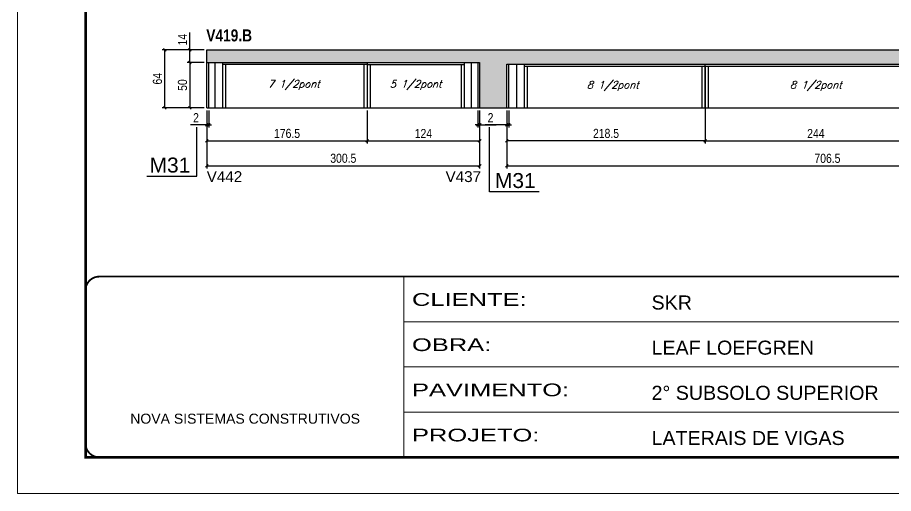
# Model space of a CAD drawing. Extents: x 3309 to 9590, y -2522 to 15424.
# Drawn here: x 8078 to 9043, y 8964 to 9489 of the extents above; entities that cross this region are included whole.
import ezdxf

# ---------------------------------------------------------------- set-up
doc = ezdxf.new("R2010")
doc.units = 0
doc.linetypes.add('CONTINUO', pattern=[0])
doc.linetypes.add('DASHED', pattern=[0.75, 0.5, -0.25])
for name, color, linetype in [('5', 5, 'Continuous'), ('COTA', 241, 'Continuous'), ('NOMENCLATURA', 7, 'Continuous'), ('Painéis', 200, 'Continuous'), ('SARR_2.2x7', 40, 'Continuous'), ('SARR_3.5x7', 81, 'Continuous'), ('texto', 7, 'Continuous')]:
    doc.layers.add(name, color=color, linetype=linetype)
doc.layers.add('Folhas', color=255, linetype='Continuous', lineweight=9)
doc.layers.add('SARRAFO DE PRESSAO', color=251, linetype='DASHED', lineweight=9)
doc.styles.add('ARIAL', font='arial.ttf')
doc.styles.add('COTA TECNICA', font='techl___.ttf', dxfattribs={"height": 10})
doc.styles.add('Romans', font='romans.shx')
doc.styles.get("Standard").update_dxf_attribs({"font": 'arial.ttf'})
doc.styles.add('TECNICA', font='techb___.ttf', dxfattribs={"height": 10})
doc.styles.add('Tecnologia', font='')
doc.styles.get('Tecnologia').set_extended_font_data('Forgotten Futurist')
doc.dimstyles.new('PAINEL', dxfattribs={"dimtxt": 10, "dimasz": 3, "dimexe": 3, "dimexo": 3, "dimgap": 3, "dimtad": 1, "dimdec": 1, "dimzin": 12, "dimdsep": 46, "dimtxsty": 'COTA TECNICA', "dimblk1": 'OBLIQUE', "dimblk2": 'OBLIQUE', "dimsah": 1, "dimcen": 0.9, "dimclrd": 4, "dimclre": 4, "dimclrt": 240, "dimadec": 1, "dimazin": 3, "dimtfac": 1, "dimtdec": 1, "dimtmove": 0, "dimatfit": 3, "dimfxl": 1, "dimtolj": 1, "dimtzin": 12, "dimarcsym": 0})

# ---------------------------------------------------------------- blocks, each defined once
blk = doc.blocks.new('9999999999')
at = {"color": 30, "linetype": 'CONTINUO'}
for p, q in [((98564.56, 34230.21), (98564.56, 34429.45)), ((98564.56, 34379.64), (99583.98, 34379.64)), ((98564.56, 34329.83), (99487.98, 34329.83)), ((98564.56, 34280.02), (99487.98, 34280.02))]:
    blk.add_line(p, q, dxfattribs=at)
at = {"color": 30, "linetype": 'CONTINUO', "const_width": 2}
blk.add_lwpolyline([(99583.98, 34230.21), (99583.98, 34414.45, 0.414214), (99568.98, 34429.45), (98228.98, 34429.45, 0.414214), (98213.98, 34414.45), (98213.98, 34245.21, 0.414214), (98228.98, 34230.21), (99583.98, 34230.21)], format="xyb", dxfattribs=at)
at = {"layer": 'Folhas'}
blk.add_lwpolyline([(98138.98, 34190.21), (99623.98, 34190.21), (99623.98, 35240.21), (98138.98, 35240.21)], close=True, dxfattribs=at)
at = {"layer": 'Folhas', "color": 30, "const_width": 3}
blk.add_lwpolyline([(98213.98, 34230.21), (99583.98, 34230.21), (99583.98, 35200.21), (98213.98, 35200.21)], close=True, dxfattribs=at)
at = {"color": 7, "linetype": 'Continuous', "ltscale": 5, "style": 'ARIAL'}
for s, height, p in [('SKR', 15.483, (98837.68, 34393.13)), ('LEAF LOEFGREN', 15.4829, (98837.68, 34343.32)), ('2° SUBSOLO SUPERIOR', 15.4829, (98837.68, 34293.51)), ('NOVA SISTEMAS CONSTRUTIVOS', 11.0592, (98263.19, 34267.21)), ('LATERAIS DE VIGAS', 15.4829, (98837.68, 34243.7))]:
    blk.add_text(s, height=height, dxfattribs=at).set_placement(p)
at = {"layer": 'Folhas', "color": 7, "style": 'Tecnologia', "width": 1.5}
for s, p in [('CLIENTE:', (98573.65, 34397.17)), ('OBRA:', (98573.65, 34347.31)), ('PAVIMENTO:', (98573.65, 34297.5)), ('PROJETO:', (98573.65, 34247.69))]:
    blk.add_text(s, height=14, dxfattribs=at).set_placement(p)
blk = doc.blocks.new('_Oblique')
at = {"color": 0, "linetype": 'ByBlock', "lineweight": -2}
blk.add_line((-0.5, -0.5), (0.5, 0.5), dxfattribs=at)
blk = doc.blocks.new('*D1340')
at = {"layer": 'COTA', "color": 4, "lineweight": -2, "transparency": 16777216}
for p, q in [((8286.62, 9386.03), (8286.62, 9349.54)), ((8463.12, 9386.03), (8463.12, 9349.54)), ((8286.62, 9352.54), (8463.12, 9352.54))]:
    blk.add_line(p, q, dxfattribs=at)
at = {"layer": 'Defpoints', "color": 0, "transparency": 16777216}
for p in [(8286.62, 9389.03, 0), (8463.12, 9389.03, 0), (8463.12, 9352.54)]:
    blk.add_point(p, dxfattribs=at)
at = {"layer": 'COTA', "color": 4, "lineweight": -2, "transparency": 16777216, "xscale": 3, "yscale": 3, "zscale": 3, "rotation": 180}
blk.add_blockref('_Oblique', (8286.62, 9352.54), dxfattribs=at)
at = {"layer": 'COTA', "color": 4, "lineweight": -2, "transparency": 16777216, "xscale": 3, "yscale": 3, "zscale": 3}
blk.add_blockref('_Oblique', (8463.12, 9352.54), dxfattribs=at)
at = {"layer": 'COTA', "color": 240, "transparency": 16777216, "insert": (8374.87, 9360.65), "char_height": 10, "attachment_point": 5, "style": 'COTA TECNICA'}
blk.add_mtext('\\A1;176.5', dxfattribs=at)
blk = doc.blocks.new('*D1341')
at = {"layer": 'COTA', "color": 4, "lineweight": -2, "transparency": 16777216}
for p, q in [((8463.12, 9386.03), (8463.12, 9349.54)), ((8587.12, 9386.03), (8587.12, 9349.54)), ((8463.12, 9352.54), (8587.12, 9352.54))]:
    blk.add_line(p, q, dxfattribs=at)
at = {"layer": 'Defpoints', "color": 0, "transparency": 16777216}
for p in [(8463.12, 9389.03, 0), (8587.12, 9389.03, 0), (8587.12, 9352.54)]:
    blk.add_point(p, dxfattribs=at)
at = {"layer": 'COTA', "color": 4, "lineweight": -2, "transparency": 16777216, "xscale": 3, "yscale": 3, "zscale": 3, "rotation": 180}
blk.add_blockref('_Oblique', (8463.12, 9352.54), dxfattribs=at)
at = {"layer": 'COTA', "color": 4, "lineweight": -2, "transparency": 16777216, "xscale": 3, "yscale": 3, "zscale": 3}
blk.add_blockref('_Oblique', (8587.12, 9352.54), dxfattribs=at)
at = {"layer": 'COTA', "color": 240, "transparency": 16777216, "insert": (8525.12, 9360.61), "char_height": 10, "attachment_point": 5, "style": 'COTA TECNICA'}
blk.add_mtext('\\A1;124', dxfattribs=at)
blk = doc.blocks.new('*D1338')
at = {"layer": 'COTA', "color": 4, "lineweight": -2, "transparency": 16777216}
for p, q in [((8286.62, 9386.03), (8286.62, 9322.07)), ((8587.12, 9386.03), (8587.12, 9322.07)), ((8286.62, 9325.07), (8587.12, 9325.07))]:
    blk.add_line(p, q, dxfattribs=at)
at = {"layer": 'Defpoints', "color": 0, "transparency": 16777216}
for p in [(8286.62, 9389.03), (8587.12, 9389.03, 0), (8587.12, 9325.07)]:
    blk.add_point(p, dxfattribs=at)
at = {"layer": 'COTA', "color": 4, "lineweight": -2, "transparency": 16777216, "xscale": 3, "yscale": 3, "zscale": 3, "rotation": 180}
blk.add_blockref('_Oblique', (8286.62, 9325.07), dxfattribs=at)
at = {"layer": 'COTA', "color": 4, "lineweight": -2, "transparency": 16777216, "xscale": 3, "yscale": 3, "zscale": 3}
blk.add_blockref('_Oblique', (8587.12, 9325.07), dxfattribs=at)
at = {"layer": 'COTA', "color": 240, "transparency": 16777216, "insert": (8436.87, 9333.29), "char_height": 10, "attachment_point": 5, "style": 'COTA TECNICA'}
blk.add_mtext('\\A1;300.5', dxfattribs=at)
blk = doc.blocks.new('*D1339')
at = {"layer": 'COTA', "color": 4, "lineweight": -2, "transparency": 16777216}
for p, q in [((8585.12, 9386.03), (8585.12, 9367.08)), ((8587.12, 9386.03), (8587.12, 9367.08)), ((8585.12, 9370.08), (8582.12, 9370.08)), ((8585.12, 9370.08), (8587.12, 9370.08)), ((8587.12, 9370.08), (8605.23, 9370.08))]:
    blk.add_line(p, q, dxfattribs=at)
at = {"layer": 'Defpoints', "color": 0, "transparency": 16777216}
for p in [(8585.12, 9389.03), (8587.12, 9389.03), (8587.12, 9370.08)]:
    blk.add_point(p, dxfattribs=at)
at = {"layer": 'COTA', "color": 4, "lineweight": -2, "transparency": 16777216, "xscale": 3, "yscale": 3, "zscale": 3}
blk.add_blockref('_Oblique', (8585.12, 9370.08), dxfattribs=at)
at = {"layer": 'COTA', "color": 4, "lineweight": -2, "transparency": 16777216, "xscale": 3, "yscale": 3, "zscale": 3, "rotation": 180}
blk.add_blockref('_Oblique', (8587.12, 9370.08), dxfattribs=at)
at = {"layer": 'COTA', "color": 240, "transparency": 16777216, "insert": (8599.17, 9378.08), "char_height": 10, "attachment_point": 5, "style": 'COTA TECNICA'}
blk.add_mtext('\\A1;2', dxfattribs=at)
blk = doc.blocks.new('*D1342')
at = {"layer": 'COTA', "color": 4, "lineweight": -2, "transparency": 16777216}
for p, q in [((8286.62, 9386.03), (8286.62, 9367.08)), ((8288.62, 9386.03), (8288.62, 9367.08)), ((8286.62, 9370.08), (8268.51, 9370.08)), ((8288.62, 9370.08), (8286.62, 9370.08)), ((8288.62, 9370.08), (8291.62, 9370.08))]:
    blk.add_line(p, q, dxfattribs=at)
at = {"layer": 'Defpoints', "color": 0, "transparency": 16777216}
for p in [(8286.62, 9389.03), (8288.62, 9389.03), (8286.62, 9370.08)]:
    blk.add_point(p, dxfattribs=at)
at = {"layer": 'COTA', "color": 4, "lineweight": -2, "transparency": 16777216, "xscale": 3, "yscale": 3, "zscale": 3}
blk.add_blockref('_Oblique', (8286.62, 9370.08), dxfattribs=at)
at = {"layer": 'COTA', "color": 4, "lineweight": -2, "transparency": 16777216, "xscale": 3, "yscale": 3, "zscale": 3, "rotation": 180}
blk.add_blockref('_Oblique', (8288.62, 9370.08), dxfattribs=at)
at = {"layer": 'COTA', "color": 240, "transparency": 16777216, "insert": (8274.56, 9378.08), "char_height": 10, "attachment_point": 5, "style": 'COTA TECNICA'}
blk.add_mtext('\\A1;2', dxfattribs=at)
blk = doc.blocks.new('*D1343')
at = {"layer": 'COTA', "color": 4, "lineweight": -2, "transparency": 16777216}
for p, q in [((8283.62, 9439.03), (8264.76, 9439.03)), ((8267.76, 9439.03), (8267.76, 9389.03)), ((8283.62, 9389.03), (8264.76, 9389.03))]:
    blk.add_line(p, q, dxfattribs=at)
at = {"layer": 'Defpoints', "color": 0, "transparency": 16777216}
for p in [(8286.62, 9439.03), (8267.76, 9389.03), (8286.62, 9389.03)]:
    blk.add_point(p, dxfattribs=at)
at = {"layer": 'COTA', "color": 4, "lineweight": -2, "transparency": 16777216, "xscale": 3, "yscale": 3, "zscale": 3}
for p, rotation in [((8267.76, 9439.03), 90), ((8267.76, 9389.03), 270)]:
    blk.add_blockref('_Oblique', p, dxfattribs=dict(at, rotation=rotation))
at = {"layer": 'COTA', "color": 240, "transparency": 16777216, "insert": (8259.65, 9414.03), "char_height": 10, "attachment_point": 5, "rotation": 90, "style": 'COTA TECNICA'}
blk.add_mtext('\\A1;50', dxfattribs=at)
blk = doc.blocks.new('*D1344')
at = {"layer": 'COTA', "color": 4, "lineweight": -2, "transparency": 16777216}
for p, q in [((8267.76, 9453.03), (8267.76, 9472.15)), ((8283.62, 9453.03), (8264.76, 9453.03)), ((8267.76, 9439.03), (8267.76, 9453.03)), ((8283.62, 9439.03), (8264.76, 9439.03))]:
    blk.add_line(p, q, dxfattribs=at)
at = {"layer": 'Defpoints', "color": 0, "transparency": 16777216}
for p in [(8267.76, 9453.03), (8286.62, 9453.03), (8286.62, 9439.03)]:
    blk.add_point(p, dxfattribs=at)
at = {"layer": 'COTA', "color": 4, "lineweight": -2, "transparency": 16777216, "xscale": 3, "yscale": 3, "zscale": 3}
for p, rotation in [((8267.76, 9453.03), 90), ((8267.76, 9439.03), 270)]:
    blk.add_blockref('_Oblique', p, dxfattribs=dict(at, rotation=rotation))
at = {"layer": 'COTA', "color": 240, "transparency": 16777216, "insert": (8259.68, 9464.09), "char_height": 10, "attachment_point": 5, "rotation": 90, "style": 'COTA TECNICA'}
blk.add_mtext('\\A1;14', dxfattribs=at)
blk = doc.blocks.new('*D1345')
at = {"layer": 'COTA', "color": 4, "linetype": 'ByBlock', "lineweight": -2, "transparency": 16777216}
for p, q in [((8835.62, 9386.03), (8835.62, 9349.54)), ((9079.62, 9386.03), (9079.62, 9349.54)), ((8835.62, 9352.54), (9079.62, 9352.54))]:
    blk.add_line(p, q, dxfattribs=at)
at = {"layer": 'Defpoints', "color": 0, "linetype": 'ByBlock', "transparency": 16777216}
for p in [(8835.62, 9389.03), (9079.62, 9389.03), (9079.62, 9352.54)]:
    blk.add_point(p, dxfattribs=at)
at = {"layer": 'COTA', "color": 4, "linetype": 'ByBlock', "lineweight": -2, "transparency": 16777216, "xscale": 3, "yscale": 3, "zscale": 3, "rotation": 180}
blk.add_blockref('_Oblique', (8835.62, 9352.54), dxfattribs=at)
at = {"layer": 'COTA', "color": 4, "linetype": 'ByBlock', "lineweight": -2, "transparency": 16777216, "xscale": 3, "yscale": 3, "zscale": 3}
blk.add_blockref('_Oblique', (9079.62, 9352.54), dxfattribs=at)
at = {"layer": 'COTA', "color": 240, "linetype": 'ByBlock', "transparency": 16777216, "insert": (8957.62, 9360.61), "char_height": 10, "attachment_point": 5, "style": 'COTA TECNICA'}
blk.add_mtext('\\A1;244', dxfattribs=at)
blk = doc.blocks.new('*D1348')
at = {"layer": 'COTA', "color": 4, "linetype": 'ByBlock', "lineweight": -2, "transparency": 16777216}
for p, q in [((8617.12, 9386.03), (8617.12, 9322.07)), ((9323.62, 9386.03), (9323.62, 9322.07)), ((8617.12, 9325.07), (9323.62, 9325.07))]:
    blk.add_line(p, q, dxfattribs=at)
at = {"layer": 'Defpoints', "color": 0, "linetype": 'ByBlock', "transparency": 16777216}
for p in [(8617.12, 9389.03), (9323.62, 9389.03), (9323.62, 9325.07)]:
    blk.add_point(p, dxfattribs=at)
at = {"layer": 'COTA', "color": 4, "linetype": 'ByBlock', "lineweight": -2, "transparency": 16777216, "xscale": 3, "yscale": 3, "zscale": 3, "rotation": 180}
blk.add_blockref('_Oblique', (8617.12, 9325.07), dxfattribs=at)
at = {"layer": 'COTA', "color": 4, "linetype": 'ByBlock', "lineweight": -2, "transparency": 16777216, "xscale": 3, "yscale": 3, "zscale": 3}
blk.add_blockref('_Oblique', (9323.62, 9325.07), dxfattribs=at)
at = {"layer": 'COTA', "color": 240, "linetype": 'ByBlock', "transparency": 16777216, "insert": (8970.37, 9333.18), "char_height": 10, "attachment_point": 5, "style": 'COTA TECNICA'}
blk.add_mtext('\\A1;706.5', dxfattribs=at)
blk = doc.blocks.new('*D1349')
at = {"layer": 'COTA', "color": 4, "lineweight": -2, "transparency": 16777216}
for p, q in [((8835.62, 9399.03), (8835.62, 9349.54)), ((8617.12, 9386.03), (8617.12, 9349.54)), ((8835.62, 9352.54), (8617.12, 9352.54))]:
    blk.add_line(p, q, dxfattribs=at)
at = {"layer": 'Defpoints', "color": 0, "transparency": 16777216}
for p in [(8835.62, 9402.03), (8617.12, 9389.03), (8617.12, 9352.54)]:
    blk.add_point(p, dxfattribs=at)
at = {"layer": 'COTA', "color": 4, "lineweight": -2, "transparency": 16777216, "xscale": 3, "yscale": 3, "zscale": 3, "rotation": 180}
blk.add_blockref('_Oblique', (8617.12, 9352.54), dxfattribs=at)
at = {"layer": 'COTA', "color": 4, "lineweight": -2, "transparency": 16777216, "xscale": 3, "yscale": 3, "zscale": 3}
blk.add_blockref('_Oblique', (8835.62, 9352.54), dxfattribs=at)
at = {"layer": 'COTA', "color": 240, "transparency": 16777216, "insert": (8726.37, 9360.67), "char_height": 10, "attachment_point": 5, "style": 'COTA TECNICA'}
blk.add_mtext('\\A1;218.5', dxfattribs=at)
blk = doc.blocks.new('*D1347')
at = {"layer": 'COTA', "color": 4, "lineweight": -2, "transparency": 16777216}
for p, q in [((8617.12, 9386.03), (8617.12, 9367.08)), ((8619.12, 9386.03), (8619.12, 9367.08)), ((8617.12, 9370.08), (8593.07, 9370.08)), ((8619.12, 9370.08), (8617.12, 9370.08)), ((8619.12, 9370.08), (8622.12, 9370.08))]:
    blk.add_line(p, q, dxfattribs=at)
at = {"layer": 'Defpoints', "color": 0, "transparency": 16777216}
for p in [(8617.12, 9389.03), (8619.12, 9389.03), (8617.12, 9370.08)]:
    blk.add_point(p, dxfattribs=at)
at = {"layer": 'COTA', "color": 4, "lineweight": -2, "transparency": 16777216, "xscale": 3, "yscale": 3, "zscale": 3}
blk.add_blockref('_Oblique', (8617.12, 9370.08), dxfattribs=at)
at = {"layer": 'COTA', "color": 4, "lineweight": -2, "transparency": 16777216, "xscale": 3, "yscale": 3, "zscale": 3, "rotation": 180}
blk.add_blockref('_Oblique', (8619.12, 9370.08), dxfattribs=at)
at = {"layer": 'COTA', "color": 240, "transparency": 16777216, "insert": (8599.12, 9378.08), "char_height": 10, "attachment_point": 5, "style": 'COTA TECNICA'}
blk.add_mtext('\\A1;2', dxfattribs=at)
blk = doc.blocks.new('*D1353')
at = {"layer": 'COTA', "color": 4, "lineweight": -2, "transparency": 16777216}
for p, q in [((8283.62, 9453.03), (8237.21, 9453.03)), ((8240.21, 9389.03), (8240.21, 9453.03)), ((8283.62, 9389.03), (8237.21, 9389.03))]:
    blk.add_line(p, q, dxfattribs=at)
at = {"layer": 'Defpoints', "color": 0, "transparency": 16777216}
for p in [(8240.21, 9453.03), (8286.62, 9453.03), (8286.62, 9389.03)]:
    blk.add_point(p, dxfattribs=at)
at = {"layer": 'COTA', "color": 4, "lineweight": -2, "transparency": 16777216, "xscale": 3, "yscale": 3, "zscale": 3}
for p, rotation in [((8240.21, 9453.03), 90), ((8240.21, 9389.03), 270)]:
    blk.add_blockref('_Oblique', p, dxfattribs=dict(at, rotation=rotation))
at = {"layer": 'COTA', "color": 240, "transparency": 16777216, "insert": (8232.11, 9421.03), "char_height": 10, "attachment_point": 5, "rotation": 90, "style": 'COTA TECNICA'}
blk.add_mtext('\\A1;64', dxfattribs=at)

msp = doc.modelspace()

# ---------------------------------------------------------------- hatches: boundary and pattern name
at = {"layer": 'COTA'}
h = msp.add_hatch(dxfattribs=at)
h.set_pattern_fill('AR-CONC', color=256, scale=0.03)
h.set_pattern_definition([(50, (0, -64.954), (5.46554, -0.4781726), [0.5715, -6.2865]), (355, (0, -64.954), (-1.0573026, 5.7317054), [0.4572, -5.0292175]), (100.451445, (0.4555, -64.994), (4.4082374, 5.2535326), [0.4857003, -5.3427073]), (46.1842, (0, -63.43), (8.1323712, -1.26127), [0.85725, -9.42975]), (96.63556, (0.678, -63.535), (7.122124, 7.4227837), [0.7285507, -8.014068]), (351.18415, (0, -63.43), (7.122124, 7.422784), [0.685799, -7.543792]), (21, (0.762, -63.811), (4.5484317, -3.067956), [0.5715, -6.2865]), (326, (0.762, -63.811), (1.8540609, 5.525639), [0.4572, -5.0292]), (71.451445, (1.141, -64.0667), (6.4024926, 2.457683), [0.4857003, -5.3426981]), (37.5, (0, -64.954), (0.0926581, 2.53665117), [0, -4.96824, 0, -5.1054, 0, -5.04825]), (7.5, (0, -64.954), (2.0045899, 3.00541724), [0, -2.91084, 0, -4.85394, 0, -1.92405]), (327.5, (-1.6993, -64.954), (4.06771786, -0.17186232), [0, -1.905, 0, -5.9436, 0, -7.8867]), (317.5, (-2.4613, -64.954), (4.4438754, 0.7627947), [0, -2.4765, 0, -3.94716, 0, -5.6007])])
h.paths.add_polyline_path([(8587.12, 9389.03), (8617.12, 9389.03), (8617.12, 9437.03), (9323.62, 9437.03), (9323.62, 9453.03), (8286.62, 9453.03), (8286.62, 9439.03), (8587.12, 9439.03)])

# ---------------------------------------------------------------- linework, layer by layer
for p, q in [((8286.62, 9439.03), (8286.62, 9453.03)), ((8286.62, 9453.03), (9323.62, 9453.03)), ((8835.62, 9402.03), (8835.62, 9402.03)), ((8587.12, 9389.03), (8617.12, 9389.03))]:
    msp.add_line(p, q, dxfattribs=at)
at = {"layer": 'NOMENCLATURA', "linetype": 'Continuous'}
for p, q in [((8275.6, 9313.4), (8275.6, 9367.57)), ((8598.13, 9296.3), (8598.13, 9367.57)), ((8220.35, 9313.4), (8275.6, 9313.4)), ((8652.72, 9296.3), (8598.13, 9296.3))]:
    msp.add_line(p, q, dxfattribs=at)
at = {"layer": 'Painéis', "linetype": 'ByBlock'}
for p, q in [((8286.62, 9389.03), (8286.62, 9439.03)), ((8286.62, 9439.03), (8587.12, 9439.03)), ((8288.62, 9389.03), (8288.62, 9439.03)), ((8463.12, 9439.03), (8463.12, 9389.03)), ((8585.12, 9439.03), (8585.12, 9389.03)), ((8587.12, 9439.03), (8587.12, 9389.03)), ((8617.12, 9437.03), (9323.62, 9437.03)), ((8617.12, 9389.03), (8617.12, 9437.03)), ((8619.12, 9389.03), (8619.12, 9437.03)), ((8835.62, 9389.03), (8835.62, 9437.03)), ((8286.62, 9389.03), (8587.12, 9389.03)), ((8617.12, 9389.03), (9323.62, 9389.03))]:
    msp.add_line(p, q, dxfattribs=at)
at = {"layer": 'SARR_2.2x7', "linetype": 'Continuous'}
for p, q in [((8295.62, 9389.03), (8295.62, 9439.03)), ((8463.12, 9436.83), (8303.62, 9436.83)), ((8463.12, 9436.83), (8570.12, 9436.83)), ((8578.12, 9389.03), (8578.12, 9439.03)), ((8628.12, 9389.03), (8628.12, 9437.03)), ((8636.12, 9434.83), (8835.62, 9434.83)), ((8835.62, 9434.83), (9079.62, 9434.83))]:
    msp.add_line(p, q, dxfattribs=at)
at = {"layer": 'SARR_3.5x7'}
for p, q in [((8303.62, 9439.03), (8303.62, 9389.03)), ((8307.12, 9436.83), (8307.12, 9389.03)), ((8459.62, 9436.83), (8459.62, 9389.03)), ((8466.62, 9436.83), (8466.62, 9389.03)), ((8566.62, 9436.83), (8566.62, 9389.03)), ((8570.12, 9439.03), (8570.12, 9389.03)), ((8636.12, 9437.03), (8636.12, 9389.03)), ((8639.62, 9434.83), (8639.62, 9389.03)), ((8832.12, 9434.83), (8832.12, 9389.03)), ((8835.62, 9434.83), (8835.62, 9389.03)), ((8839.12, 9434.83), (8839.12, 9389.03))]:
    msp.add_line(p, q, dxfattribs=at)

# ---------------------------------------------------------------- block references
at = {"layer": 'SARRAFO DE PRESSAO', "color": 6, "linetype": 'ByBlock'}
msp.add_blockref('9999999999', (-90061.11, -25226.65), dxfattribs=at)

# ---------------------------------------------------------------- texts
at = {"layer": '5', "linetype": 'Continuous'}
for s, p in [('V442', (8286.37, 9307.06, 0)), ('V437', (8549.55, 9307.06, 0))]:
    msp.add_text(s, height=12, rotation=359.99996, dxfattribs=at).set_placement(p)
at = {"layer": 'NOMENCLATURA', "style": 'TECNICA'}
msp.add_text('V419.B', height=13.2, dxfattribs=at).set_placement((8285.9, 9462.22))
at = {"layer": 'NOMENCLATURA', "linetype": 'Continuous'}
for p in [(8223.41, 9317.59), (8604, 9300.5)]:
    msp.add_text('M31', height=16.5, dxfattribs=at).set_placement(p)
at = {"layer": 'texto', "color": 2, "char_height": 8, "attachment_point": 5, "style": 'Romans'}
for s, insert in [('{\\Q19;\\C256;7 1/2pont}', (8382.37, 9414.03)), ('{\\Q19;\\C256;5 1/2pont}', (8516.62, 9414.03)), ('{\\Q19;\\C256;8 1/2pont}', (8733.87, 9413.03)), ('{\\Q19;\\C256;8 1/2pont}', (8957.62, 9413.03))]:
    msp.add_mtext(s, dxfattribs=dict(at, insert=insert))

# ---------------------------------------------------------------- dimensions: what is measured, and where the dimension line sits
at = {"layer": 'COTA'}
for base, p1, p2, angle, picture, middle in [((8267.76, 9453.03), (8286.62, 9439.03), (8286.62, 9453.03), 90, '*D1344', (8259.68, 9464.09)), ((8240.21, 9453.03), (8286.62, 9389.03), (8286.62, 9453.03), 90, '*D1353', (8232.11, 9421.03)), ((8267.76, 9389.03), (8286.62, 9439.03), (8286.62, 9389.03), 90, '*D1343', (8259.65, 9414.03)), ((8617.12, 9352.54), (8835.62, 9402.03), (8617.12, 9389.03), 180, '*D1349', (8726.37, 9360.67))]:
    dim = msp.add_linear_dim(base=base, p1=p1, p2=p2, angle=angle, dimstyle='PAINEL', dxfattribs=at)
    dim.commit()
    dim.dimension.update_dxf_attribs({"geometry": picture, "text_midpoint": middle})
for base, p1, p2, picture, middle in [((8286.62, 9370.08), (8288.62, 9389.03), (8286.62, 9389.03), '*D1342', (8274.56, 9378.08)), ((8463.12, 9352.54, 0), (8286.62, 9389.03), (8463.12, 9389.03), '*D1340', (8374.87, 9360.65, 0)), ((8587.12, 9325.07, 0), (8286.62, 9389.03, 0), (8587.12, 9389.03), '*D1338', (8436.87, 9333.29, 0)), ((8587.12, 9370.08), (8585.12, 9389.03), (8587.12, 9389.03), '*D1339', (8599.17, 9378.08))]:
    dim = msp.add_linear_dim(base=base, p1=p1, p2=p2, dimstyle='PAINEL', dxfattribs=at)
    dim.commit()
    dim.dimension.update_dxf_attribs({"geometry": picture, "text_midpoint": middle})
dim = msp.add_linear_dim(base=(8587.12, 9352.54, 0), p1=(8463.12, 9389.03), p2=(8587.12, 9389.03), dimstyle='PAINEL', override={"dimtmove": 1}, dxfattribs=at)
dim.commit()
dim.dimension.update_dxf_attribs({"geometry": '*D1341', "text_midpoint": (8525.12, 9360.61, 0)})
dim = msp.add_linear_dim(base=(8617.12, 9370.08), p1=(8619.12, 9389.03), p2=(8617.12, 9389.03), angle=180, dimstyle='PAINEL', dxfattribs=at)
dim.commit()
dim.dimension.update_dxf_attribs({"geometry": '*D1347', "text_midpoint": (8599.12, 9370.08), "dimtype": 160})
at = {"layer": 'COTA', "linetype": 'ByBlock'}
for base, p1, p2, picture, middle in [((9323.62, 9325.07), (8617.12, 9389.03), (9323.62, 9389.03), '*D1348', (8970.37, 9333.18)), ((9079.62, 9352.54), (8835.62, 9389.03), (9079.62, 9389.03), '*D1345', (8957.62, 9360.61))]:
    dim = msp.add_linear_dim(base=base, p1=p1, p2=p2, dimstyle='PAINEL', dxfattribs=at)
    dim.commit()
    dim.dimension.update_dxf_attribs({"geometry": picture, "text_midpoint": middle})

doc.saveas('drawing.dxf')
